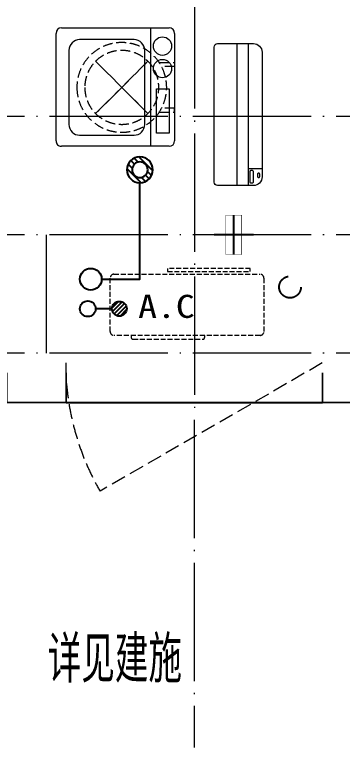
# Model space of a CAD drawing. Extents: x -518115 to 1124316, y -209821 to 1628073.
# Drawn here: x 836306 to 837967, y 593449 to 597166 of the extents above; entities that cross this region are included whole.
import ezdxf

# ---------------------------------------------------------------- set-up
doc = ezdxf.new("R2010")
doc.units = 0
doc.header["$LTSCALE"] = 1000
doc.header["$MEASUREMENT"] = 0
for name, pattern in [('$1$DASH', [0.35, 0.25, -0.1]), ('DASH', [0.35, 0.25, -0.1]), ('DOTE', [2.42, 2, -0.2, 0.02, -0.2])]:
    doc.linetypes.add(name, pattern=pattern)
for name, color, linetype, lineweight in [('DOTE', 19, 'DOTE', 9), ('LVTRY', 1, 'Continuous', 13), ('WINDOW', 144, 'Continuous', 15), ('平面-空调室内机', 176, 'Continuous', 9), ('平面-空调预留孔', 173, 'Continuous', 15), ('空调', 76, 'Continuous', 13), ('粉刷', 251, 'Continuous', 9)]:
    doc.layers.add(name, color=color, linetype=linetype, lineweight=lineweight)
for name, color, linetype in [('EQUIP_地漏', 7, 'Continuous'), ('PUB_TEXT', 4, 'Continuous'), ('VPIPE-凝结', 150, 'Continuous'), ('VPIPE-废水', 31, 'Continuous'), ('VPIPE-雨水', 4, 'DASH'), ('机电标识类', 1, 'Continuous'), ('看线', 251, 'Continuous')]:
    doc.layers.add(name, color=color, linetype=linetype)
doc.styles.add('_TCH_AXIS', font='COMPLEX', dxfattribs={"bigfont": 'GBCBIG'})
doc.styles.add('黑体', font='')
doc.styles.get('黑体').set_extended_font_data('SimHei')

# ---------------------------------------------------------------- blocks, each defined once
blk = doc.blocks.new('gsergvr')
at = {"layer": '平面-空调预留孔', "linetype": 'DASH', "ltscale": 0.1}
for p, q in [((34075.4, 17176.2), (34075.4, 17166.2)), ((34448.2, 17166.2), (34448.2, 17176.2)), ((34085.4, 17156.2), (34438.2, 17156.2))]:
    blk.add_line(p, q, dxfattribs=at)
blk.add_lwpolyline([(34679.3, 17515.3), (34259.5, 17515.3), (34259.5, 17500.2), (34679.3, 17500.2)], close=True, dxfattribs=at)
blk.add_lwpolyline([(34728.6, 17176.2), (33988.6, 17176.2, -0.414214), (33968.6, 17196.2), (33968.6, 17466.2, -0.414214), (33988.6, 17486.2), (34728.6, 17486.2, -0.414214), (34748.6, 17466.2), (34748.6, 17196.2, -0.414214)], format="xyb", close=True, dxfattribs=at)
for centre, start, end in [((34085.4, 17166.2), 180, 270), ((34438.2, 17166.2), 270, 0)]:
    blk.add_arc(centre, 10, start, end, dxfattribs=at)
at = {"layer": '平面-空调预留孔', "color": 251, "linetype": 'DASH', "ltscale": 0.1, "true_color": 0x636466, "style": '黑体', "width": 1.2}
blk.add_text('A.C', height=117.05, dxfattribs=at).set_placement((34110.9, 17264.8))
blk = doc.blocks.new('rtyryrtyeeretee')
at = {"layer": '平面-空调预留孔'}
blk.add_blockref('gsergvr', (635673.5, 326705.8), dxfattribs=at)
blk = doc.blocks.new('GDGDRGDGDRGDR')
blk.add_blockref('rtyryrtyeeretee', (-240152.6, 97240.1))
blk = doc.blocks.new('HFHFTHFD')
at = {"layer": 'DOTE', "linetype": 'DOTE', "ltscale": 0.3}
for p, q in [((429916.8, 604548.8), (429916.6, 593448.8)), ((472616.6, 596648.8), (418616.6, 596648.8)), ((472616.6, 596048.8), (418616.6, 596048.8)), ((429166.6, 596048.8), (429166.6, 595448.8)), ((472616.6, 595448.8), (418616.6, 595448.8))]:
    blk.add_line(p, q, dxfattribs=at)
blk = doc.blocks.new('dnfhfn')
at = {"linetype": '$1$DASH', "ltscale": 0.2}
for p, q in [((101.9, 495, 0), (121.9, 495, 0)), ((101.9, 417.2, 0), (101.9, 495, 0)), ((121.9, 495, 0), (121.9, 429, 0)), ((353.1, 495, 0), (333.1, 495, 0)), ((333.1, 495, 0), (333.1, 429, 0)), ((353.1, 417.2, 0), (353.1, 495, 0))]:
    blk.add_line(p, q, dxfattribs=at)
at = {"linetype": '$1$DASH', "ltscale": 0.2, "elevation": 0}
for points in [[(94.9, 360.1), (94.9, 360.1), (360.1, 94.9), (360.1, 94.9)], [(360.1, 360.1), (94.9, 94.9), (94.9, 94.9), (360.1, 360.1)]]:
    blk.add_lwpolyline(points, close=True, dxfattribs=at)
at = {"linetype": '$1$DASH', "ltscale": 0.2}
for radius in [227.5, 187.5]:
    blk.add_circle((227.5, 227.5, 0), radius, dxfattribs=at)
blk = doc.blocks.new('$TwtSys$00000543')
for p, q in [((-93.6, -8.5), (8.5, 93.6)), ((12.5, 55), (41.7, 84.2)), ((39.9, 39.9), (66.5, 66.5)), ((-8.5, -93.6), (93.6, 8.5)), ((55, 12.5), (84.2, 41.7)), ((-84.2, -41.7), (-55, -12.5)), ((-66.5, -66.5), (-39.9, -39.9)), ((-41.7, -84.2), (-12.5, -55))]:
    blk.add_line(p, q)
for radius in [94, 56.4]:
    blk.add_circle((0, 0), radius)
blk = doc.blocks.new('RECTANG')
for p, q in [((1, 1), (0, 1)), ((0, 1), (0, 0)), ((1, 0), (1, 1)), ((0, 0), (1, 0))]:
    blk.add_line(p, q)
blk = doc.blocks.new('洗衣机')
at = {"layer": 'LVTRY'}
for p, q in [((3791567.4, 243472.1), (3791021, 243472.1)), ((3791116.5, 243472.1), (3791116.5, 242871.5)), ((3790993.7, 243444.5), (3790993.7, 242899.1)), ((3791594.6, 242899.1), (3791594.6, 243444.5)), ((3791199, 243412.7), (3791474.9, 243412.7)), ((3791145.1, 242982.5), (3791145.1, 243358)), ((3791528.8, 243358), (3791528.8, 242982.5)), ((3791474.9, 242927.8), (3791199, 242927.8)), ((3791021, 242871.5), (3791567.4, 242871.5))]:
    blk.add_line(p, q, dxfattribs=at)
at = {"layer": 'LVTRY', "extrusion": (0, 0, -1)}
for centre, major_axis, start_param, end_param in [((3791021, 243444.5), (0, 27.6), -1.570796, 0), ((3791567.4, 243444.5), (0, 27.6), 0, 1.570796), ((3791055.1, 243379.8), (0, 46.9), 3.141593, 9.424778), ((3791199, 243358), (0, 54.7), 4.712389, 6.283185), ((3791474.9, 243358), (0, 54.7), 0, 1.570796), ((3791055.1, 243265.7), (0, 46.9), 3.141593, 9.424778), ((3791199, 242982.5), (0, 54.7), 3.141593, 4.712389), ((3791474.9, 242982.5), (0, 54.7), 1.570796, 3.141593), ((3791021, 242899.1), (0, 27.6), 3.141593, 4.712389), ((3791567.4, 242899.1), (0, 27.6), 1.570796, 3.141593)]:
    blk.add_ellipse(centre, major_axis=major_axis, ratio=0.986385, start_param=start_param, end_param=end_param, dxfattribs=at)
at = {"layer": 'LVTRY', "xscale": 63.25620569481588, "yscale": 224.5369532744355, "zscale": 64.12934308941763, "rotation": 180}
blk.add_blockref('RECTANG', (3791085.2, 243162.4), dxfattribs=at)
blk = doc.blocks.new('$TwtSys$00000141')
at = {"color": 1}
for p, q in [((-47.1, 3.8), (-5, 45.9)), ((-47.1, 3.8), (-5, 45.9)), ((-43.6, -17.5), (17.5, 43.6)), ((-43.6, -17.5), (17.5, 43.6)), ((-33.2, -33.2), (33.2, 33.2)), ((-33.2, -33.2), (33.2, 33.2)), ((-16.2, -43.5), (43.8, 16.4)), ((-16.2, -43.5), (43.8, 16.4)), ((5.7, -46.1), (46.1, -5.7)), ((5.7, -46.1), (46.1, -5.7))]:
    blk.add_line(p, q, dxfattribs=at)
blk.add_circle((0, 0), 47, dxfattribs=at)
blk.add_circle((0, 0), 47, dxfattribs=at)
blk = doc.blocks.new('A$C001338C2')
for p, q in [((845, 303.6), (55, 303.6)), ((109.1, 214.8), (109.1, 303.6)), ((0, 248.6), (0, 22)), ((900, 22), (900, 248.6)), ((22, 0), (878, 0))]:
    blk.add_line(p, q)
at = {"lineweight": 5}
for p, q in [((900, 214.8), (0, 214.8)), ((900, 143.2), (0, 143.2))]:
    blk.add_line(p, q, dxfattribs=at)
for points in [[(73.1, 275), (56.8, 275, -0.414214), (51.3, 280.5), (51.3, 283.4, -0.414214), (56.8, 288.9), (73.1, 288.9, -0.414214), (78.6, 283.4), (78.6, 280.5, -0.414214)], [(89.2, 226.4), (22.2, 226.4, -0.414214), (16.7, 231.9), (16.7, 243.1, -0.414214), (22.2, 248.6), (89.2, 248.6, -0.414214), (94.7, 243.1), (94.7, 231.9, -0.414214)]]:
    blk.add_lwpolyline(points, format="xyb", close=True)
for centre, radius, start, end in [((55, 248.6), 55, 90, 180), ((845, 248.6), 55, 360, 90), ((22, 22), 22, 180, 270), ((878, 22), 22, 270, 360)]:
    blk.add_arc(centre, radius, start, end)
blk = doc.blocks.new('dongkong')
blk.add_wipeout([(-603756, 210771), (-603756, 210570.8), (-603836, 210570.8), (-603836, 210771)])
at = {"layer": '机电标识类', "color": 250, "linetype": 'DASH', "ltscale": 400}
for p, q in [((-603796, 210771), (-603796, 210570.8)), ((-603896, 210670.7), (-603696, 210670.7))]:
    blk.add_line(p, q, dxfattribs=at)
at = {"layer": '空调', "color": 6, "linetype": 'DASH', "const_width": 2}
blk.add_lwpolyline([(-603756, 210771), (-603756, 210570.8), (-603836, 210570.8), (-603836, 210771)], close=True, dxfattribs=at)

msp = doc.modelspace()

# ---------------------------------------------------------------- linework, layer by layer
at = {"color": 30, "const_width": 8}
for points in [[(836266.6, 595348.8), (836266.6, 595198.8), (836566.6, 595198.8), (836566.6, 595348.8)], [(837866.6, 595348.8), (837866.6, 595198.8), (838166.6, 595198.8), (838166.6, 595348.8)]]:
    msp.add_lwpolyline(points, dxfattribs=at)
at = {"layer": 'WINDOW', "color": 250, "linetype": 'DASH', "ltscale": 0.3}
msp.add_lwpolyline([(837864.7, 595398.8), (836738.8, 594748.8, -0.131652), (836564.7, 595398.8)], format="xyb", dxfattribs=at)
at = {"layer": '看线', "color": 202, "ltscale": 0.5}
msp.add_lwpolyline([(836566.6, 595198.8), (837866.6, 595198.8)], dxfattribs=at)

# ---------------------------------------------------------------- block references
msp.add_blockref('GDGDRGDGDRGDR', (407300, 154416.7))

# ---------------------------------------------------------------- texts
at = {"layer": 'PUB_TEXT', "style": '_TCH_AXIS'}
msp.add_text('详见建施', height=236.31, dxfattribs=at).set_placement((836473.4, 593777.3))

# ---------------------------------------------------------------- next in the draw order: linework, layer by layer
at = {"layer": 'VPIPE-凝结', "ltscale": 0.1}
for points in [[(836746.6, 595823.8), (836940.7, 595823.8), (836940.7, 596313)], [(836799, 595673.8), (836716.6, 595673.8)]]:
    msp.add_lwpolyline(points, dxfattribs=at)
at = {"layer": 'VPIPE-凝结'}
msp.add_circle((836676.6, 595673.8), 40, dxfattribs=at)
at = {"layer": 'VPIPE-废水'}
msp.add_circle((836691.6, 595823.8), 55, dxfattribs=at)
at = {"layer": 'VPIPE-雨水'}
msp.add_circle((837701.6, 595783.8), 55, dxfattribs=at)

# ---------------------------------------------------------------- next in the draw order: block references
msp.add_blockref('HFHFTHFD', (407300, 0))
at = {"layer": 'EQUIP_地漏', "xscale": -0.7000000000000001, "yscale": 0.7000000000000001, "zscale": 0.7}
msp.add_blockref('$TwtSys$00000543', (836940.7, 596378.8), dxfattribs=at)
at = {"layer": 'EQUIP_地漏', "xscale": -0.8, "yscale": -0.8, "zscale": 0.8, "rotation": 180}
msp.add_blockref('$TwtSys$00000141', (836836.6, 595673.8), dxfattribs=at)
at = {"layer": '平面-空调预留孔', "xscale": -1, "rotation": 270}
msp.add_blockref('dnfhfn', (836621.5, 596569.2, 0), dxfattribs=at)
at = {"layer": '平面-空调预留孔', "xscale": -0.800000000046565, "yscale": 0.800000000046565, "zscale": 0.800000000046565, "rotation": 269.9999997665698}
msp.add_blockref('A$C001338C2', (837316.8, 596298.8), dxfattribs=at)
at = {"layer": '粉刷', "xscale": -1}
msp.add_blockref('洗衣机', (4628110.3, 353626.4), dxfattribs=at)

# ---------------------------------------------------------------- next in the draw order: block references
at = {"layer": '平面-空调室内机', "ltscale": 0.3, "rotation": 180}
msp.add_blockref('dongkong', (233620.6, 806719.6), dxfattribs=at)

doc.saveas('drawing.dxf')
